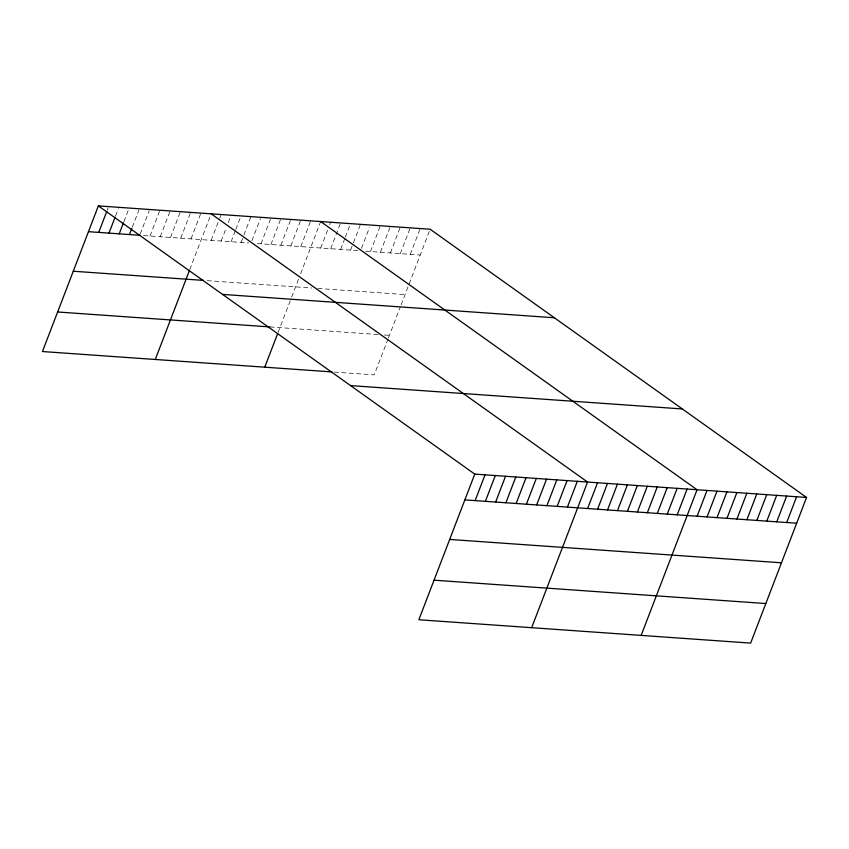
<?xml version="1.0" encoding="UTF-8"?>
<svg xmlns="http://www.w3.org/2000/svg" width="849" height="849" viewBox="0 0 849 849"><rect width="100%" height="100%" fill="white"/><g stroke="black" fill="none" stroke-linecap="round" stroke-linejoin="round"><path stroke-width="0.64" stroke-dasharray="4.25 3.18" d="M107.197 210.297L108.141 207.846M115.57 215.933L118.393 208.567M123.943 221.568L128.178 210.52M132.317 227.192L138.907 210.011M140.212 234.059L149.159 210.732M149.997 236.001L159.888 210.234M160.249 236.722L170.14 210.955M170.5 237.444L180.402 211.677M180.763 238.166L190.654 212.399M191.014 238.887L200.905 213.12M189.773 269.579L211.168 213.842M211.221 240.309L219.233 219.445M219.711 218.225L221.122 214.542M221.175 241.01L226.365 227.511M228.243 222.608L231.077 215.243M231.13 241.71L235.375 230.673M235.842 229.442L241.031 215.943M241.084 242.411L243.44 236.277M243.907 235.056L250.975 216.644M251.983 240.66L260.463 218.564M260.993 243.822L270.884 218.044M270.948 244.523L280.839 218.745M280.902 245.223L290.793 219.445M290.857 245.923L300.748 220.146M300.811 246.624L310.702 220.846M278.09 332.426L291.228 298.201M291.663 297.065L299.718 276.084M300.642 273.696L320.657 221.547M320.71 248.025L327.778 229.612M329.667 224.698L330.611 222.247M330.664 248.725L340.566 222.947M340.619 249.426L344.864 238.378M345.331 237.147L350.52 223.648M350.573 250.126L352.929 243.981M353.407 242.761L360.464 224.348M361.472 248.364L369.485 227.5M370.482 251.527L380.373 225.749M380.437 252.227L390.328 226.45M390.391 252.928L400.282 227.15M400.346 253.628L410.237 227.85M410.3 254.329L420.191 228.551M388.035 338.931L374.239 374.897L334.421 372.095M388.502 337.743L400.282 307.041M401.153 304.77L430.146 229.251M143.587 235.555L248.555 242.941M257.258 243.557L359.286 250.731M365.505 251.177L420.255 255.029M207.241 280.658L311.753 288.013M317.972 288.458L405.069 294.582M269.982 326.929L378.219 334.548M384.448 334.994L389.426 335.344"/><path stroke-width="1.27" d="M806.55 497.461L474.761 474.103L418.854 619.749L750.643 643.107L806.55 497.461L430.146 229.251L98.357 205.893L42.45 351.539L331.938 371.915M98.717 232.393L106.73 211.528M108.969 233.114L115.103 217.164M119.231 233.836L123.466 222.788M129.483 234.557L131.839 228.423M155.261 359.488L189.306 270.778M264.75 367.192L277.634 333.625M475.122 500.602L485.023 474.824M485.384 501.324L495.275 475.546M495.636 502.046L505.526 476.268M505.887 502.767L515.789 476.989M516.15 503.489L526.04 477.711M526.401 504.21L536.292 478.433M536.653 504.932L546.554 479.154M546.915 505.654L556.806 479.876M557.167 506.375L567.058 480.598M567.419 507.097L577.32 481.319M531.665 627.687L587.572 482.041L211.168 213.842M587.635 508.519L597.526 482.741M597.579 509.22L607.481 483.442M607.534 509.92L617.435 484.142M617.488 510.62L627.39 484.843M627.443 511.321L637.334 485.543M637.397 512.021L647.288 486.244M647.352 512.722L657.243 486.944M657.306 513.422L667.197 487.644M667.261 514.123L677.152 488.345M677.215 514.823L687.106 489.045M641.154 635.392L697.061 489.746L320.657 221.547M697.125 516.224L707.015 490.446M707.079 516.924L716.97 491.157M717.023 517.625L726.924 491.858M726.977 518.325L736.879 492.558M736.932 519.026L746.833 493.258M746.887 519.726L756.777 493.959M756.841 520.426L766.732 494.659M766.796 521.127L776.686 495.36M776.75 521.827L786.641 496.06M786.705 522.528L796.595 496.761M88.466 231.671L139.735 235.279M73.279 271.234L203.505 280.393M222.576 294.401L554.355 317.759M57.636 311.986L269.982 326.929M350.552 385.595L682.341 408.953M464.87 499.881L796.659 523.228M449.683 539.433L781.473 562.791M434.041 580.185L765.83 603.543M98.357 205.893L474.761 474.103"/></g></svg>
